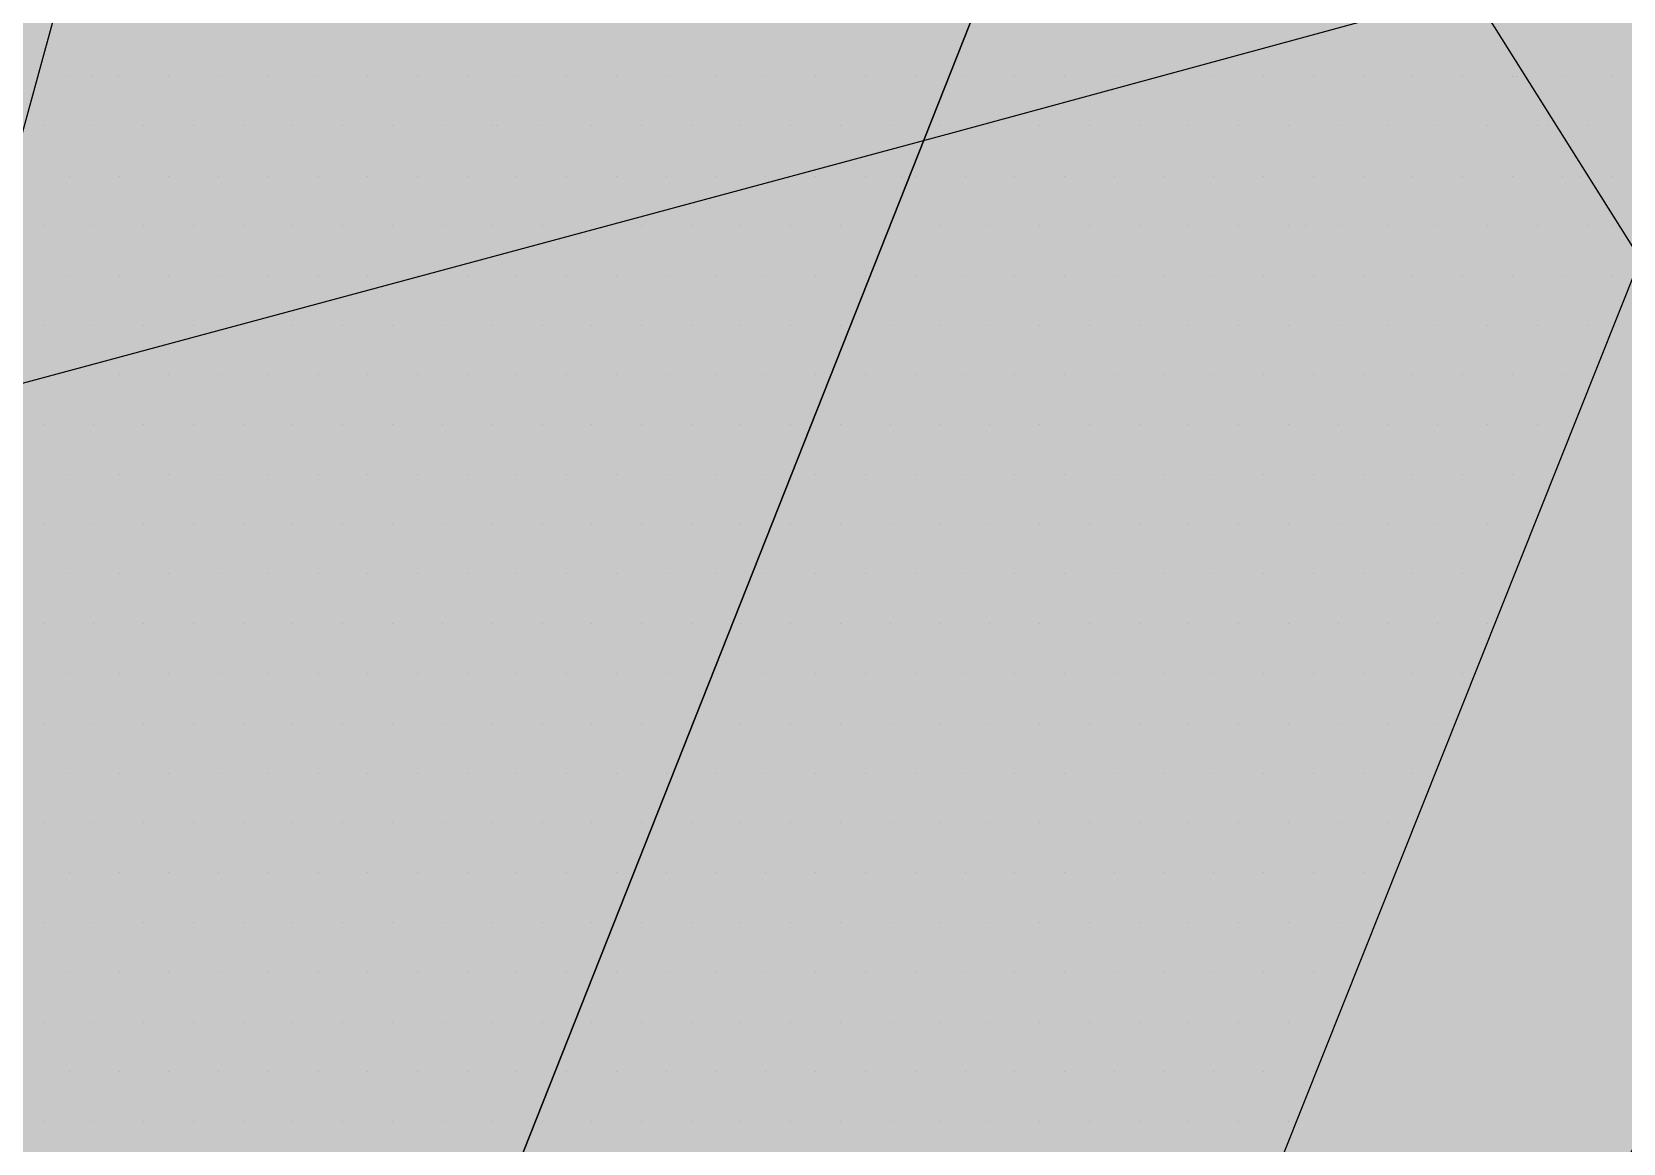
# Paper-space layout 'TOP_A1_00200_01-01-2017_MODELE' of a CAD drawing. Header units: millimetres. Extents: x -52 to 293, y -3 to 294.
# Drawn here: x -19.576 to -16.643, y 53.511 to 55.559 of the extents above; entities that cross this region are included whole.
import ezdxf

# ---------------------------------------------------------------- set-up
doc = ezdxf.new("R2010")
doc.units = ezdxf.units.MM
doc.header["$LTSCALE"] = 2
doc.linetypes.add('CACHEX2', pattern=[0.75, 0.5, -0.25])
for name, color, linetype in [('CALQUE_7', 4, 'Continuous'), ('CARTOUCHE', 7, 'Continuous'), ('rosace', 7, 'Continuous')]:
    doc.layers.add(name, color=color, linetype=linetype)

# ---------------------------------------------------------------- blocks, each defined once
blk = doc.blocks.new('A$C715108E3')
at = {"layer": 'CALQUE_7', "color": 131}
for p, q in [((-10.754, -14.5238), (-10.754, -14.5238)), ((-10.7122, -14.5238), (-10.7122, -14.5238)), ((-10.6623, -14.5238), (-10.6623, -14.5238)), ((-10.5705, -14.5238), (-10.5705, -14.5238)), ((-10.479, -14.5238), (-10.479, -14.5238)), ((-10.387, -14.5238), (-10.387, -14.5238)), ((-10.2954, -14.5238), (-10.2954, -14.5238)), ((-10.2037, -14.5238), (-10.2037, -14.5238)), ((-10.1117, -14.5238), (-10.1117, -14.5238)), ((-10.0199, -14.5238), (-10.0199, -14.5238)), ((-9.9284, -14.5238), (-9.9284, -14.5238)), ((-9.8368, -14.5238), (-9.8368, -14.5238)), ((-9.7447, -14.5238), (-9.7447, -14.5238)), ((-9.6537, -14.5238), (-9.6537, -14.5238)), ((-9.5616, -14.5238), (-9.5616, -14.5238)), ((-9.4696, -14.5238), (-9.4696, -14.5238)), ((-9.3778, -14.5238), (-9.3778, -14.5238)), ((-9.2863, -14.5238), (-9.2863, -14.5238)), ((-9.1945, -14.5238), (-9.1945, -14.5238)), ((-9.1027, -14.5238), (-9.1027, -14.5238)), ((-9.0112, -14.5238), (-9.0112, -14.5238)), ((-8.9194, -14.5238), (-8.9194, -14.5238)), ((-8.8275, -14.5238), (-8.8275, -14.5238)), ((-8.7361, -14.5238), (-8.7361, -14.5238)), ((-8.6442, -14.5238), (-8.6442, -14.5238)), ((-8.552, -14.5238), (-8.552, -14.5238)), ((-8.461, -14.5238), (-8.461, -14.5238)), ((-8.3691, -14.5238), (-8.3691, -14.5238)), ((-8.2771, -14.5238), (-8.2771, -14.5238)), ((-8.1851, -14.5238), (-8.1851, -14.5238)), ((-8.0938, -14.5238), (-8.0938, -14.5238)), ((-8.0863, -14.5238), (-8.0863, -14.5238)), ((-8.0018, -14.5238), (-8.0018, -14.5238)), ((-7.91, -14.5238), (-7.91, -14.5238)), ((-10.7995, -14.6152), (-10.7995, -14.6152)), ((-10.7084, -14.6152), (-10.7084, -14.6152)), ((-10.6166, -14.6152), (-10.6166, -14.6152)), ((-10.5248, -14.6152), (-10.5248, -14.6152)), ((-10.4327, -14.6152), (-10.4327, -14.6152)), ((-10.3415, -14.6152), (-10.3415, -14.6152)), ((-10.2496, -14.6152), (-10.2496, -14.6152)), ((-10.1578, -14.6152), (-10.1578, -14.6152)), ((-10.0662, -14.6152), (-10.0662, -14.6152)), ((-9.9741, -14.6152), (-9.9741, -14.6152)), ((-9.9663, -14.6152), (-9.9663, -14.6152)), ((-9.8825, -14.6152), (-9.8825, -14.6152)), ((-9.7912, -14.6152), (-9.7912, -14.6152)), ((-9.6992, -14.6152), (-9.6992, -14.6152)), ((-9.6072, -14.6152), (-9.6072, -14.6152)), ((-9.5159, -14.6152), (-9.5159, -14.6152)), ((-9.4239, -14.6152), (-9.4239, -14.6152)), ((-9.3321, -14.6152), (-9.3321, -14.6152)), ((-9.2402, -14.6152), (-9.2402, -14.6152)), ((-9.1488, -14.6152), (-9.1488, -14.6152)), ((-9.0569, -14.6152), (-9.0569, -14.6152)), ((-8.9649, -14.6152), (-8.9649, -14.6152)), ((-8.8736, -14.6152), (-8.8736, -14.6152)), ((-8.7818, -14.6152), (-8.7818, -14.6152)), ((-8.69, -14.6152), (-8.69, -14.6152)), ((-8.5985, -14.6152), (-8.5985, -14.6152)), ((-8.5067, -14.6152), (-8.5067, -14.6152)), ((-8.4149, -14.6152), (-8.4149, -14.6152)), ((-8.3228, -14.6152), (-8.3228, -14.6152)), ((-8.2316, -14.6152), (-8.2316, -14.6152)), ((-8.1395, -14.6152), (-8.1395, -14.6152)), ((-8.0475, -14.6152), (-8.0475, -14.6152)), ((-8.0275, -14.6152), (-8.0275, -14.6152)), ((-7.9563, -14.6152), (-7.9563, -14.6152)), ((-10.754, -14.7076), (-10.754, -14.7076)), ((-10.6619, -14.7076), (-10.6619, -14.7076)), ((-10.5703, -14.7076), (-10.5703, -14.7076)), ((-10.479, -14.7076), (-10.479, -14.7076)), ((-10.3868, -14.7076), (-10.3868, -14.7076)), ((-10.295, -14.7076), (-10.295, -14.7076)), ((-10.2037, -14.7076), (-10.2037, -14.7076)), ((-10.1117, -14.7076), (-10.1117, -14.7076)), ((-10.0199, -14.7076), (-10.0199, -14.7076)), ((-9.9286, -14.7076), (-9.9286, -14.7076)), ((-9.8369, -14.7076), (-9.8369, -14.7076)), ((-9.7449, -14.7076), (-9.7449, -14.7076)), ((-9.6537, -14.7076), (-9.6537, -14.7076)), ((-9.5616, -14.7076), (-9.5616, -14.7076)), ((-9.4696, -14.7076), (-9.4696, -14.7076)), ((-9.3778, -14.7076), (-9.3778, -14.7076)), ((-9.2863, -14.7076), (-9.2863, -14.7076)), ((-9.2205, -14.7076), (-9.2205, -14.7076)), ((-9.1945, -14.7076), (-9.1945, -14.7076)), ((-9.1027, -14.7076), (-9.1027, -14.7076)), ((-9.0112, -14.7076), (-9.0112, -14.7076)), ((-8.9194, -14.7076), (-8.9194, -14.7076)), ((-8.8275, -14.7076), (-8.8275, -14.7076)), ((-8.7361, -14.7076), (-8.7361, -14.7076)), ((-8.6442, -14.7076), (-8.6442, -14.7076)), ((-8.552, -14.7076), (-8.552, -14.7076)), ((-8.461, -14.7076), (-8.461, -14.7076)), ((-8.3691, -14.7076), (-8.3691, -14.7076)), ((-8.2771, -14.7076), (-8.2771, -14.7076)), ((-8.1851, -14.7076), (-8.1851, -14.7076)), ((-8.0938, -14.7076), (-8.0938, -14.7076)), ((-8.002, -14.7076), (-8.002, -14.7076)), ((-7.9692, -14.7076), (-7.9692, -14.7076)), ((-7.91, -14.7076), (-7.91, -14.7076)), ((-10.7995, -14.7991), (-10.7995, -14.7991)), ((-10.7084, -14.7991), (-10.7084, -14.7991)), ((-10.6166, -14.7991), (-10.6166, -14.7991)), ((-10.5248, -14.7991), (-10.5248, -14.7991)), ((-10.4327, -14.7991), (-10.4327, -14.7991)), ((-10.3415, -14.7991), (-10.3415, -14.7991)), ((-10.2496, -14.7991), (-10.2496, -14.7991)), ((-10.1578, -14.7991), (-10.1578, -14.7991)), ((-10.0662, -14.7991), (-10.0662, -14.7991)), ((-9.9741, -14.7991), (-9.9741, -14.7991)), ((-9.8823, -14.7991), (-9.8823, -14.7991)), ((-9.7912, -14.7991), (-9.7912, -14.7991)), ((-9.699, -14.7991), (-9.699, -14.7991)), ((-9.6072, -14.7991), (-9.6072, -14.7991)), ((-9.5159, -14.7991), (-9.5159, -14.7991)), ((-9.4239, -14.7991), (-9.4239, -14.7991)), ((-9.3321, -14.7991), (-9.3321, -14.7991)), ((-9.2402, -14.7991), (-9.2402, -14.7991)), ((-9.1488, -14.7991), (-9.1488, -14.7991)), ((-9.0569, -14.7991), (-9.0569, -14.7991)), ((-8.9651, -14.7991), (-8.9651, -14.7991)), ((-8.8736, -14.7991), (-8.8736, -14.7991)), ((-8.7818, -14.7991), (-8.7818, -14.7991)), ((-8.69, -14.7991), (-8.69, -14.7991)), ((-8.5985, -14.7991), (-8.5985, -14.7991)), ((-8.5067, -14.7991), (-8.5067, -14.7991)), ((-8.4752, -14.7991), (-8.4752, -14.7991)), ((-8.4149, -14.7991), (-8.4149, -14.7991)), ((-8.3228, -14.7991), (-8.3228, -14.7991)), ((-8.2316, -14.7991), (-8.2316, -14.7991)), ((-8.1395, -14.7991), (-8.1395, -14.7991)), ((-8.0475, -14.7991), (-8.0475, -14.7991)), ((-7.9563, -14.7991), (-7.9563, -14.7991)), ((-7.9111, -14.7991), (-7.9111, -14.7991)), ((-10.754, -14.8905), (-10.754, -14.8905)), ((-10.6619, -14.8905), (-10.6619, -14.8905)), ((-10.5703, -14.8905), (-10.5703, -14.8905)), ((-10.479, -14.8905), (-10.479, -14.8905)), ((-10.3868, -14.8905), (-10.3868, -14.8905)), ((-10.295, -14.8905), (-10.295, -14.8905)), ((-10.2037, -14.8905), (-10.2037, -14.8905)), ((-10.1117, -14.8905), (-10.1117, -14.8905)), ((-10.0199, -14.8905), (-10.0199, -14.8905)), ((-9.9286, -14.8905), (-9.9286, -14.8905)), ((-9.8369, -14.8905), (-9.8369, -14.8905)), ((-9.7449, -14.8905), (-9.7449, -14.8905)), ((-9.6537, -14.8905), (-9.6537, -14.8905)), ((-9.5616, -14.8905), (-9.5616, -14.8905)), ((-9.4696, -14.8905), (-9.4696, -14.8905)), ((-9.3778, -14.8905), (-9.3778, -14.8905)), ((-9.2863, -14.8905), (-9.2863, -14.8905)), ((-9.1945, -14.8905), (-9.1945, -14.8905)), ((-9.1027, -14.8905), (-9.1027, -14.8905)), ((-9.0112, -14.8905), (-9.0112, -14.8905)), ((-8.9194, -14.8905), (-8.9194, -14.8905)), ((-8.8273, -14.8905), (-8.8273, -14.8905)), ((-8.7361, -14.8905), (-8.7361, -14.8905)), ((-8.6442, -14.8905), (-8.6442, -14.8905)), ((-8.552, -14.8905), (-8.552, -14.8905)), ((-8.461, -14.8905), (-8.461, -14.8905)), ((-8.3691, -14.8905), (-8.3691, -14.8905)), ((-8.2771, -14.8905), (-8.2771, -14.8905)), ((-8.1851, -14.8905), (-8.1851, -14.8905)), ((-8.094, -14.8905), (-8.094, -14.8905)), ((-8.002, -14.8905), (-8.002, -14.8905)), ((-7.91, -14.8905), (-7.91, -14.8905)), ((-10.7995, -14.9827), (-10.7995, -14.9827)), ((-10.7084, -14.9827), (-10.7084, -14.9827)), ((-10.6166, -14.9827), (-10.6166, -14.9827)), ((-10.5248, -14.9827), (-10.5248, -14.9827)), ((-10.4327, -14.9827), (-10.4327, -14.9827)), ((-10.3415, -14.9827), (-10.3415, -14.9827)), ((-10.2496, -14.9827), (-10.2496, -14.9827)), ((-10.1578, -14.9827), (-10.1578, -14.9827)), ((-10.0662, -14.9827), (-10.0662, -14.9827)), ((-9.9741, -14.9827), (-9.9741, -14.9827)), ((-9.8823, -14.9827), (-9.8823, -14.9827)), ((-9.7912, -14.9827), (-9.7912, -14.9827)), ((-9.699, -14.9827), (-9.699, -14.9827)), ((-9.6072, -14.9827), (-9.6072, -14.9827)), ((-9.5159, -14.9827), (-9.5159, -14.9827)), ((-9.4239, -14.9827), (-9.4239, -14.9827)), ((-9.3321, -14.9827), (-9.3321, -14.9827)), ((-9.2402, -14.9827), (-9.2402, -14.9827)), ((-9.1488, -14.9827), (-9.1488, -14.9827)), ((-9.0569, -14.9827), (-9.0569, -14.9827)), ((-8.9651, -14.9827), (-8.9651, -14.9827)), ((-8.8736, -14.9827), (-8.8736, -14.9827)), ((-8.7818, -14.9827), (-8.7818, -14.9827)), ((-8.69, -14.9827), (-8.69, -14.9827)), ((-8.5985, -14.9827), (-8.5985, -14.9827)), ((-8.5067, -14.9827), (-8.5067, -14.9827)), ((-8.4149, -14.9827), (-8.4149, -14.9827)), ((-8.3228, -14.9827), (-8.3228, -14.9827)), ((-8.2316, -14.9827), (-8.2316, -14.9827)), ((-8.1394, -14.9827), (-8.1394, -14.9827)), ((-8.0475, -14.9827), (-8.0475, -14.9827)), ((-7.9563, -14.9827), (-7.9563, -14.9827)), ((-10.754, -15.0742), (-10.754, -15.0742)), ((-10.6619, -15.0742), (-10.6619, -15.0742)), ((-10.5703, -15.0742), (-10.5703, -15.0742)), ((-10.479, -15.0742), (-10.479, -15.0742)), ((-10.3868, -15.0742), (-10.3868, -15.0742)), ((-10.295, -15.0742), (-10.295, -15.0742)), ((-10.2037, -15.0742), (-10.2037, -15.0742)), ((-10.1117, -15.0742), (-10.1117, -15.0742)), ((-10.0199, -15.0742), (-10.0199, -15.0742)), ((-9.9286, -15.0742), (-9.9286, -15.0742)), ((-9.8369, -15.0742), (-9.8369, -15.0742)), ((-9.7449, -15.0742), (-9.7449, -15.0742)), ((-9.6537, -15.0742), (-9.6537, -15.0742)), ((-9.5616, -15.0742), (-9.5616, -15.0742)), ((-9.4696, -15.0742), (-9.4696, -15.0742)), ((-9.3778, -15.0742), (-9.3778, -15.0742)), ((-9.2863, -15.0742), (-9.2863, -15.0742)), ((-9.1945, -15.0742), (-9.1945, -15.0742)), ((-9.1027, -15.0742), (-9.1027, -15.0742)), ((-9.0112, -15.0742), (-9.0112, -15.0742)), ((-8.9194, -15.0742), (-8.9194, -15.0742)), ((-8.8273, -15.0742), (-8.8273, -15.0742)), ((-8.7361, -15.0742), (-8.7361, -15.0742)), ((-8.6442, -15.0742), (-8.6442, -15.0742)), ((-8.552, -15.0742), (-8.552, -15.0742)), ((-8.461, -15.0742), (-8.461, -15.0742)), ((-8.3691, -15.0742), (-8.3691, -15.0742)), ((-8.2771, -15.0742), (-8.2771, -15.0742)), ((-8.1851, -15.0742), (-8.1851, -15.0742)), ((-8.094, -15.0742), (-8.094, -15.0742)), ((-8.002, -15.0742), (-8.002, -15.0742)), ((-10.7995, -15.1655), (-10.7995, -15.1655)), ((-10.7084, -15.1655), (-10.7084, -15.1655)), ((-10.6166, -15.1655), (-10.6166, -15.1655)), ((-10.5248, -15.1655), (-10.5248, -15.1655)), ((-10.4327, -15.1655), (-10.4327, -15.1655)), ((-10.3415, -15.1655), (-10.3415, -15.1655)), ((-10.2496, -15.1655), (-10.2496, -15.1655)), ((-10.1578, -15.1655), (-10.1578, -15.1655)), ((-10.0662, -15.1655), (-10.0662, -15.1655)), ((-9.9741, -15.1655), (-9.9741, -15.1655)), ((-9.8823, -15.1655), (-9.8823, -15.1655)), ((-9.7912, -15.1655), (-9.7912, -15.1655)), ((-9.699, -15.1655), (-9.699, -15.1655)), ((-9.6072, -15.1655), (-9.6072, -15.1655)), ((-9.5159, -15.1655), (-9.5159, -15.1655)), ((-9.4239, -15.1655), (-9.4239, -15.1655)), ((-9.3321, -15.1655), (-9.3321, -15.1655)), ((-9.2402, -15.1655), (-9.2402, -15.1655)), ((-9.1488, -15.1655), (-9.1488, -15.1655)), ((-9.0569, -15.1655), (-9.0569, -15.1655)), ((-8.9651, -15.1655), (-8.9651, -15.1655)), ((-8.8736, -15.1655), (-8.8736, -15.1655)), ((-8.7818, -15.1655), (-8.7818, -15.1655)), ((-8.69, -15.1655), (-8.69, -15.1655)), ((-8.5985, -15.1655), (-8.5985, -15.1655)), ((-8.5067, -15.1655), (-8.5067, -15.1655)), ((-8.4149, -15.1655), (-8.4149, -15.1655)), ((-8.3228, -15.1655), (-8.3228, -15.1655)), ((-8.2316, -15.1655), (-8.2316, -15.1655)), ((-8.1394, -15.1655), (-8.1394, -15.1655)), ((-8.0475, -15.1655), (-8.0475, -15.1655)), ((-10.754, -15.2579), (-10.754, -15.2579)), ((-10.6619, -15.2579), (-10.6619, -15.2579)), ((-10.5703, -15.2579), (-10.5703, -15.2579)), ((-10.479, -15.2579), (-10.479, -15.2579)), ((-10.3868, -15.2579), (-10.3868, -15.2579)), ((-10.295, -15.2579), (-10.295, -15.2579)), ((-10.2037, -15.2579), (-10.2037, -15.2579)), ((-10.1117, -15.2579), (-10.1117, -15.2579)), ((-10.0199, -15.2579), (-10.0199, -15.2579)), ((-9.9286, -15.2579), (-9.9286, -15.2579)), ((-9.8369, -15.2579), (-9.8369, -15.2579)), ((-9.7449, -15.2579), (-9.7449, -15.2579)), ((-9.6537, -15.2579), (-9.6537, -15.2579)), ((-9.5616, -15.2579), (-9.5616, -15.2579)), ((-9.4696, -15.2579), (-9.4696, -15.2579)), ((-9.3778, -15.2579), (-9.3778, -15.2579)), ((-9.2863, -15.2579), (-9.2863, -15.2579)), ((-9.1945, -15.2579), (-9.1945, -15.2579)), ((-9.1027, -15.2579), (-9.1027, -15.2579)), ((-9.0112, -15.2579), (-9.0112, -15.2579)), ((-8.9194, -15.2579), (-8.9194, -15.2579)), ((-8.8273, -15.2579), (-8.8273, -15.2579)), ((-8.7361, -15.2579), (-8.7361, -15.2579)), ((-8.6442, -15.2579), (-8.6442, -15.2579)), ((-8.552, -15.2579), (-8.552, -15.2579)), ((-8.461, -15.2579), (-8.461, -15.2579)), ((-8.3691, -15.2579), (-8.3691, -15.2579)), ((-8.2771, -15.2579), (-8.2771, -15.2579)), ((-8.1851, -15.2579), (-8.1851, -15.2579)), ((-8.094, -15.2579), (-8.094, -15.2579)), ((-10.7995, -15.3493), (-10.7995, -15.3493)), ((-10.7084, -15.3493), (-10.7084, -15.3493)), ((-10.6166, -15.3493), (-10.6166, -15.3493)), ((-10.5248, -15.3493), (-10.5248, -15.3493)), ((-10.4327, -15.3493), (-10.4327, -15.3493)), ((-10.3415, -15.3493), (-10.3415, -15.3493)), ((-10.2496, -15.3493), (-10.2496, -15.3493)), ((-10.1578, -15.3493), (-10.1578, -15.3493)), ((-10.0662, -15.3493), (-10.0662, -15.3493)), ((-9.9741, -15.3493), (-9.9741, -15.3493)), ((-9.8823, -15.3493), (-9.8823, -15.3493)), ((-9.7912, -15.3493), (-9.7912, -15.3493)), ((-9.699, -15.3493), (-9.699, -15.3493)), ((-9.6072, -15.3493), (-9.6072, -15.3493)), ((-9.5159, -15.3493), (-9.5159, -15.3493)), ((-9.4239, -15.3493), (-9.4239, -15.3493)), ((-9.3321, -15.3493), (-9.3321, -15.3493)), ((-9.2402, -15.3493), (-9.2402, -15.3493)), ((-9.1488, -15.3493), (-9.1488, -15.3493)), ((-9.0569, -15.3493), (-9.0569, -15.3493)), ((-8.9651, -15.3493), (-8.9651, -15.3493)), ((-8.8736, -15.3493), (-8.8736, -15.3493)), ((-8.7818, -15.3493), (-8.7818, -15.3493)), ((-8.69, -15.3493), (-8.69, -15.3493)), ((-8.5985, -15.3493), (-8.5985, -15.3493)), ((-8.5067, -15.3493), (-8.5067, -15.3493)), ((-8.4149, -15.3493), (-8.4149, -15.3493)), ((-8.3228, -15.3493), (-8.3228, -15.3493)), ((-8.2316, -15.3493), (-8.2316, -15.3493)), ((-8.1394, -15.3493), (-8.1394, -15.3493)), ((-10.754, -15.4406), (-10.754, -15.4406)), ((-10.6619, -15.4406), (-10.6619, -15.4406)), ((-10.5703, -15.4406), (-10.5703, -15.4406)), ((-10.479, -15.4406), (-10.479, -15.4406)), ((-10.3868, -15.4406), (-10.3868, -15.4406)), ((-10.295, -15.4406), (-10.295, -15.4406)), ((-10.2037, -15.4406), (-10.2037, -15.4406)), ((-10.1117, -15.4406), (-10.1117, -15.4406)), ((-10.0199, -15.4406), (-10.0199, -15.4406)), ((-9.9286, -15.4406), (-9.9286, -15.4406)), ((-9.8369, -15.4406), (-9.8369, -15.4406)), ((-9.7449, -15.4406), (-9.7449, -15.4406)), ((-9.6537, -15.4406), (-9.6537, -15.4406)), ((-9.5616, -15.4406), (-9.5616, -15.4406)), ((-9.4696, -15.4406), (-9.4696, -15.4406)), ((-9.3778, -15.4406), (-9.3778, -15.4406)), ((-9.2863, -15.4406), (-9.2863, -15.4406)), ((-9.1945, -15.4406), (-9.1945, -15.4406)), ((-9.1027, -15.4406), (-9.1027, -15.4406)), ((-9.0112, -15.4406), (-9.0112, -15.4406)), ((-8.9194, -15.4406), (-8.9194, -15.4406)), ((-8.8273, -15.4406), (-8.8273, -15.4406)), ((-8.7361, -15.4406), (-8.7361, -15.4406)), ((-8.6442, -15.4406), (-8.6442, -15.4406)), ((-8.552, -15.4406), (-8.552, -15.4406)), ((-8.461, -15.4406), (-8.461, -15.4406)), ((-8.3691, -15.4406), (-8.3691, -15.4406)), ((-8.2771, -15.4406), (-8.2771, -15.4406)), ((-8.1851, -15.4406), (-8.1851, -15.4406)), ((-8.094, -15.4406), (-8.094, -15.4406)), ((-10.7995, -15.5332), (-10.7995, -15.5332)), ((-10.7084, -15.5332), (-10.7084, -15.5332)), ((-10.6166, -15.5332), (-10.6166, -15.5332)), ((-10.5248, -15.5332), (-10.5248, -15.5332)), ((-10.4327, -15.5332), (-10.4327, -15.5332)), ((-10.3415, -15.5332), (-10.3415, -15.5332)), ((-10.2496, -15.5332), (-10.2496, -15.5332)), ((-10.1578, -15.5332), (-10.1578, -15.5332)), ((-10.0662, -15.5332), (-10.0662, -15.5332)), ((-9.9741, -15.5332), (-9.9741, -15.5332)), ((-9.8823, -15.5332), (-9.8823, -15.5332)), ((-9.7912, -15.5332), (-9.7912, -15.5332)), ((-9.699, -15.5332), (-9.699, -15.5332)), ((-9.6072, -15.5332), (-9.6072, -15.5332)), ((-9.5159, -15.5332), (-9.5159, -15.5332)), ((-9.4239, -15.5332), (-9.4239, -15.5332)), ((-9.3321, -15.5332), (-9.3321, -15.5332)), ((-9.2402, -15.5332), (-9.2402, -15.5332)), ((-9.1488, -15.5332), (-9.1488, -15.5332)), ((-9.0569, -15.5332), (-9.0569, -15.5332)), ((-8.9651, -15.5332), (-8.9651, -15.5332)), ((-8.8736, -15.5332), (-8.8736, -15.5332)), ((-8.7818, -15.5332), (-8.7818, -15.5332)), ((-8.69, -15.5332), (-8.69, -15.5332)), ((-8.5985, -15.5332), (-8.5985, -15.5332)), ((-8.5067, -15.5332), (-8.5067, -15.5332)), ((-8.4149, -15.5332), (-8.4149, -15.5332)), ((-8.3228, -15.5332), (-8.3228, -15.5332)), ((-8.2316, -15.5332), (-8.2316, -15.5332)), ((-8.1394, -15.5332), (-8.1394, -15.5332)), ((-10.754, -15.6246), (-10.754, -15.6246)), ((-10.6619, -15.6246), (-10.6619, -15.6246)), ((-10.5703, -15.6246), (-10.5703, -15.6246)), ((-10.479, -15.6246), (-10.479, -15.6246)), ((-10.3868, -15.6246), (-10.3868, -15.6246)), ((-10.295, -15.6246), (-10.295, -15.6246)), ((-10.2037, -15.6246), (-10.2037, -15.6246)), ((-10.1117, -15.6246), (-10.1117, -15.6246)), ((-10.0199, -15.6246), (-10.0199, -15.6246)), ((-9.9286, -15.6246), (-9.9286, -15.6246)), ((-9.8369, -15.6246), (-9.8369, -15.6246)), ((-9.7449, -15.6246), (-9.7449, -15.6246)), ((-9.6537, -15.6246), (-9.6537, -15.6246)), ((-9.5616, -15.6246), (-9.5616, -15.6246)), ((-9.4696, -15.6246), (-9.4696, -15.6246)), ((-9.3778, -15.6246), (-9.3778, -15.6246)), ((-9.2863, -15.6246), (-9.2863, -15.6246)), ((-9.1945, -15.6246), (-9.1945, -15.6246)), ((-9.1027, -15.6246), (-9.1027, -15.6246)), ((-9.0112, -15.6246), (-9.0112, -15.6246)), ((-8.9194, -15.6246), (-8.9194, -15.6246)), ((-8.8273, -15.6246), (-8.8273, -15.6246)), ((-8.7361, -15.6246), (-8.7361, -15.6246)), ((-8.6442, -15.6246), (-8.6442, -15.6246)), ((-8.552, -15.6246), (-8.552, -15.6246)), ((-8.461, -15.6246), (-8.461, -15.6246)), ((-8.3691, -15.6246), (-8.3691, -15.6246)), ((-8.2771, -15.6246), (-8.2771, -15.6246)), ((-8.1851, -15.6246), (-8.1851, -15.6246)), ((-10.7995, -15.7159), (-10.7995, -15.7159)), ((-10.7084, -15.7159), (-10.7084, -15.7159)), ((-10.6166, -15.7159), (-10.6166, -15.7159)), ((-10.5248, -15.7159), (-10.5248, -15.7159)), ((-10.4327, -15.7159), (-10.4327, -15.7159)), ((-10.3415, -15.7159), (-10.3415, -15.7159)), ((-10.2496, -15.7159), (-10.2496, -15.7159)), ((-10.1578, -15.7159), (-10.1578, -15.7159)), ((-10.0662, -15.7159), (-10.0662, -15.7159)), ((-9.9741, -15.7159), (-9.9741, -15.7159)), ((-9.8823, -15.7159), (-9.8823, -15.7159)), ((-9.7912, -15.7159), (-9.7912, -15.7159)), ((-9.699, -15.7159), (-9.699, -15.7159)), ((-9.6072, -15.7159), (-9.6072, -15.7159)), ((-9.5159, -15.7159), (-9.5159, -15.7159)), ((-9.4239, -15.7159), (-9.4239, -15.7159)), ((-9.3321, -15.7159), (-9.3321, -15.7159)), ((-9.2402, -15.7159), (-9.2402, -15.7159)), ((-9.1488, -15.7159), (-9.1488, -15.7159)), ((-9.0569, -15.7159), (-9.0569, -15.7159)), ((-8.9651, -15.7159), (-8.9651, -15.7159)), ((-8.8736, -15.7159), (-8.8736, -15.7159)), ((-8.7818, -15.7159), (-8.7818, -15.7159)), ((-8.69, -15.7159), (-8.69, -15.7159)), ((-8.5985, -15.7159), (-8.5985, -15.7159)), ((-8.5067, -15.7159), (-8.5067, -15.7159)), ((-8.4149, -15.7159), (-8.4149, -15.7159)), ((-8.3228, -15.7159), (-8.3228, -15.7159)), ((-8.2316, -15.7159), (-8.2316, -15.7159)), ((-10.754, -15.8081), (-10.754, -15.8081)), ((-10.6619, -15.8081), (-10.6619, -15.8081)), ((-10.5703, -15.8081), (-10.5703, -15.8081)), ((-10.479, -15.8081), (-10.479, -15.8081)), ((-10.3868, -15.8081), (-10.3868, -15.8081)), ((-10.295, -15.8081), (-10.295, -15.8081)), ((-10.2037, -15.8081), (-10.2037, -15.8081)), ((-10.1117, -15.8081), (-10.1117, -15.8081)), ((-10.0199, -15.8081), (-10.0199, -15.8081)), ((-9.9286, -15.8081), (-9.9286, -15.8081)), ((-9.8369, -15.8081), (-9.8369, -15.8081)), ((-9.7449, -15.8081), (-9.7449, -15.8081)), ((-9.6537, -15.8081), (-9.6537, -15.8081)), ((-9.5616, -15.8081), (-9.5616, -15.8081)), ((-9.4696, -15.8081), (-9.4696, -15.8081)), ((-9.3778, -15.8081), (-9.3778, -15.8081)), ((-9.2863, -15.8081), (-9.2863, -15.8081)), ((-9.1945, -15.8081), (-9.1945, -15.8081)), ((-9.1027, -15.8081), (-9.1027, -15.8081)), ((-9.0112, -15.8081), (-9.0112, -15.8081)), ((-8.9194, -15.8081), (-8.9194, -15.8081)), ((-8.8273, -15.8081), (-8.8273, -15.8081)), ((-8.7361, -15.8081), (-8.7361, -15.8081)), ((-8.6442, -15.8081), (-8.6442, -15.8081)), ((-8.552, -15.8081), (-8.552, -15.8081)), ((-8.461, -15.8081), (-8.461, -15.8081)), ((-8.3691, -15.8081), (-8.3691, -15.8081)), ((-8.2771, -15.8081), (-8.2771, -15.8081)), ((-10.7995, -15.8996), (-10.7995, -15.8996)), ((-10.7084, -15.8996), (-10.7084, -15.8996)), ((-10.6166, -15.8996), (-10.6166, -15.8996)), ((-10.5248, -15.8996), (-10.5248, -15.8996)), ((-10.4327, -15.8996), (-10.4327, -15.8996)), ((-10.3415, -15.8996), (-10.3415, -15.8996)), ((-10.2496, -15.8996), (-10.2496, -15.8996)), ((-10.1578, -15.8996), (-10.1578, -15.8996)), ((-10.0662, -15.8996), (-10.0662, -15.8996)), ((-9.9741, -15.8996), (-9.9741, -15.8996)), ((-9.8823, -15.8996), (-9.8823, -15.8996)), ((-9.7912, -15.8996), (-9.7912, -15.8996)), ((-9.699, -15.8996), (-9.699, -15.8996)), ((-9.6072, -15.8996), (-9.6072, -15.8996)), ((-9.5159, -15.8996), (-9.5159, -15.8996)), ((-9.4239, -15.8996), (-9.4239, -15.8996)), ((-9.3321, -15.8996), (-9.3321, -15.8996)), ((-9.2402, -15.8996), (-9.2402, -15.8996)), ((-9.1488, -15.8996), (-9.1488, -15.8996)), ((-9.0569, -15.8996), (-9.0569, -15.8996)), ((-8.9651, -15.8996), (-8.9651, -15.8996)), ((-8.8736, -15.8996), (-8.8736, -15.8996)), ((-8.7818, -15.8996), (-8.7818, -15.8996)), ((-8.69, -15.8996), (-8.69, -15.8996)), ((-8.5985, -15.8996), (-8.5985, -15.8996)), ((-8.5067, -15.8996), (-8.5067, -15.8996)), ((-8.4149, -15.8996), (-8.4149, -15.8996)), ((-8.3228, -15.8996), (-8.3228, -15.8996)), ((-10.754, -15.991), (-10.754, -15.991)), ((-10.6619, -15.991), (-10.6619, -15.991)), ((-10.5703, -15.991), (-10.5703, -15.991)), ((-10.479, -15.991), (-10.479, -15.991)), ((-10.3868, -15.991), (-10.3868, -15.991)), ((-10.295, -15.991), (-10.295, -15.991)), ((-10.2037, -15.991), (-10.2037, -15.991)), ((-10.1117, -15.991), (-10.1117, -15.991)), ((-10.0199, -15.991), (-10.0199, -15.991)), ((-9.9286, -15.991), (-9.9286, -15.991)), ((-9.8369, -15.991), (-9.8369, -15.991)), ((-9.7449, -15.991), (-9.7449, -15.991)), ((-9.6537, -15.991), (-9.6537, -15.991)), ((-9.5616, -15.991), (-9.5616, -15.991)), ((-9.4696, -15.991), (-9.4696, -15.991)), ((-9.3778, -15.991), (-9.3778, -15.991)), ((-9.2863, -15.991), (-9.2863, -15.991)), ((-9.1945, -15.991), (-9.1945, -15.991)), ((-9.1027, -15.991), (-9.1027, -15.991)), ((-9.0112, -15.991), (-9.0112, -15.991)), ((-8.9194, -15.991), (-8.9194, -15.991)), ((-8.8273, -15.991), (-8.8273, -15.991)), ((-8.7361, -15.991), (-8.7361, -15.991)), ((-8.6442, -15.991), (-8.6442, -15.991)), ((-8.552, -15.991), (-8.552, -15.991)), ((-8.461, -15.991), (-8.461, -15.991)), ((-8.3691, -15.991), (-8.3691, -15.991)), ((-10.7995, -16.0834), (-10.7995, -16.0834)), ((-10.7084, -16.0834), (-10.7084, -16.0834)), ((-10.6166, -16.0834), (-10.6166, -16.0834)), ((-10.5248, -16.0834), (-10.5248, -16.0834)), ((-10.4327, -16.0834), (-10.4327, -16.0834)), ((-10.3415, -16.0834), (-10.3415, -16.0834)), ((-10.2496, -16.0834), (-10.2496, -16.0834)), ((-10.1578, -16.0834), (-10.1578, -16.0834)), ((-10.0662, -16.0834), (-10.0662, -16.0834)), ((-9.9741, -16.0834), (-9.9741, -16.0834)), ((-9.8823, -16.0834), (-9.8823, -16.0834)), ((-9.7912, -16.0834), (-9.7912, -16.0834)), ((-9.699, -16.0834), (-9.699, -16.0834)), ((-9.6072, -16.0834), (-9.6072, -16.0834)), ((-9.5159, -16.0834), (-9.5159, -16.0834)), ((-9.4239, -16.0834), (-9.4239, -16.0834)), ((-9.3321, -16.0834), (-9.3321, -16.0834)), ((-9.2402, -16.0834), (-9.2402, -16.0834)), ((-9.1488, -16.0834), (-9.1488, -16.0834)), ((-9.0569, -16.0834), (-9.0569, -16.0834)), ((-8.9651, -16.0834), (-8.9651, -16.0834)), ((-8.8736, -16.0834), (-8.8736, -16.0834)), ((-8.7818, -16.0834), (-8.7818, -16.0834)), ((-8.69, -16.0834), (-8.69, -16.0834)), ((-8.5985, -16.0834), (-8.5985, -16.0834)), ((-8.5067, -16.0834), (-8.5067, -16.0834)), ((-8.4149, -16.0834), (-8.4149, -16.0834)), ((-10.754, -16.1747), (-10.754, -16.1747)), ((-10.6619, -16.1747), (-10.6619, -16.1747)), ((-10.5703, -16.1747), (-10.5703, -16.1747)), ((-10.479, -16.1747), (-10.479, -16.1747)), ((-10.3868, -16.1747), (-10.3868, -16.1747)), ((-10.295, -16.1747), (-10.295, -16.1747)), ((-10.2037, -16.1747), (-10.2037, -16.1747)), ((-10.1117, -16.1747), (-10.1117, -16.1747)), ((-10.0199, -16.1747), (-10.0199, -16.1747)), ((-9.9286, -16.1747), (-9.9286, -16.1747)), ((-9.8369, -16.1747), (-9.8369, -16.1747)), ((-9.7449, -16.1747), (-9.7449, -16.1747)), ((-9.6537, -16.1747), (-9.6537, -16.1747)), ((-9.5616, -16.1747), (-9.5616, -16.1747)), ((-9.4696, -16.1747), (-9.4696, -16.1747)), ((-9.3778, -16.1747), (-9.3778, -16.1747)), ((-9.2863, -16.1747), (-9.2863, -16.1747)), ((-9.1945, -16.1747), (-9.1945, -16.1747)), ((-9.1027, -16.1747), (-9.1027, -16.1747)), ((-9.0112, -16.1747), (-9.0112, -16.1747)), ((-8.9194, -16.1747), (-8.9194, -16.1747)), ((-8.8273, -16.1747), (-8.8273, -16.1747)), ((-8.7361, -16.1747), (-8.7361, -16.1747)), ((-8.6442, -16.1747), (-8.6442, -16.1747)), ((-8.552, -16.1747), (-8.552, -16.1747)), ((-8.461, -16.1747), (-8.461, -16.1747)), ((-10.7995, -16.2673), (-10.7995, -16.2673)), ((-10.7084, -16.2673), (-10.7084, -16.2673)), ((-10.6166, -16.2673), (-10.6166, -16.2673)), ((-10.5248, -16.2673), (-10.5248, -16.2673)), ((-10.4327, -16.2673), (-10.4327, -16.2673)), ((-10.3415, -16.2673), (-10.3415, -16.2673)), ((-10.2496, -16.2673), (-10.2496, -16.2673)), ((-10.1578, -16.2673), (-10.1578, -16.2673)), ((-10.0662, -16.2673), (-10.0662, -16.2673)), ((-9.9741, -16.2673), (-9.9741, -16.2673)), ((-9.8823, -16.2673), (-9.8823, -16.2673)), ((-9.7912, -16.2673), (-9.7912, -16.2673)), ((-9.699, -16.2673), (-9.699, -16.2673)), ((-9.6072, -16.2673), (-9.6072, -16.2673)), ((-9.5159, -16.2673), (-9.5159, -16.2673)), ((-9.4239, -16.2673), (-9.4239, -16.2673)), ((-9.3321, -16.2673), (-9.3321, -16.2673)), ((-9.2402, -16.2673), (-9.2402, -16.2673)), ((-9.1488, -16.2673), (-9.1488, -16.2673)), ((-9.0569, -16.2673), (-9.0569, -16.2673)), ((-8.9651, -16.2673), (-8.9651, -16.2673)), ((-8.8736, -16.2673), (-8.8736, -16.2673)), ((-8.7818, -16.2673), (-8.7818, -16.2673)), ((-8.69, -16.2673), (-8.69, -16.2673)), ((-8.5985, -16.2673), (-8.5985, -16.2673)), ((-8.5067, -16.2673), (-8.5067, -16.2673)), ((-10.754, -16.3587), (-10.754, -16.3587)), ((-10.6619, -16.3587), (-10.6619, -16.3587)), ((-10.5703, -16.3587), (-10.5703, -16.3587)), ((-10.479, -16.3587), (-10.479, -16.3587)), ((-10.3868, -16.3587), (-10.3868, -16.3587)), ((-10.295, -16.3587), (-10.295, -16.3587)), ((-10.2037, -16.3587), (-10.2037, -16.3587)), ((-10.1117, -16.3587), (-10.1117, -16.3587)), ((-10.0199, -16.3587), (-10.0199, -16.3587)), ((-9.9286, -16.3587), (-9.9286, -16.3587)), ((-9.8369, -16.3587), (-9.8369, -16.3587)), ((-9.7449, -16.3587), (-9.7449, -16.3587)), ((-9.6537, -16.3587), (-9.6537, -16.3587)), ((-9.5616, -16.3587), (-9.5616, -16.3587)), ((-9.4696, -16.3587), (-9.4696, -16.3587)), ((-9.3778, -16.3587), (-9.3778, -16.3587)), ((-9.2863, -16.3587), (-9.2863, -16.3587)), ((-9.1945, -16.3587), (-9.1945, -16.3587)), ((-9.1027, -16.3587), (-9.1027, -16.3587)), ((-9.0112, -16.3587), (-9.0112, -16.3587)), ((-8.9194, -16.3587), (-8.9194, -16.3587)), ((-8.8273, -16.3587), (-8.8273, -16.3587)), ((-8.7361, -16.3587), (-8.7361, -16.3587)), ((-8.6442, -16.3587), (-8.6442, -16.3587)), ((-8.552, -16.3587), (-8.552, -16.3587)), ((-8.461, -16.3587), (-8.461, -16.3587)), ((-10.7995, -16.45), (-10.7995, -16.45)), ((-10.7084, -16.45), (-10.7084, -16.45)), ((-10.6166, -16.45), (-10.6166, -16.45)), ((-10.5248, -16.45), (-10.5248, -16.45)), ((-10.4327, -16.45), (-10.4327, -16.45)), ((-10.3415, -16.45), (-10.3415, -16.45)), ((-10.2496, -16.45), (-10.2496, -16.45)), ((-10.1578, -16.45), (-10.1578, -16.45)), ((-10.0662, -16.45), (-10.0662, -16.45)), ((-9.9741, -16.45), (-9.9741, -16.45)), ((-9.8823, -16.45), (-9.8823, -16.45)), ((-9.7912, -16.45), (-9.7912, -16.45)), ((-9.699, -16.45), (-9.699, -16.45)), ((-9.6072, -16.45), (-9.6072, -16.45)), ((-9.5159, -16.45), (-9.5159, -16.45)), ((-9.4239, -16.45), (-9.4239, -16.45)), ((-9.3321, -16.45), (-9.3321, -16.45)), ((-9.2402, -16.45), (-9.2402, -16.45)), ((-9.1488, -16.45), (-9.1488, -16.45)), ((-9.0569, -16.45), (-9.0569, -16.45)), ((-8.9651, -16.45), (-8.9651, -16.45)), ((-8.8736, -16.45), (-8.8736, -16.45)), ((-8.7818, -16.45), (-8.7818, -16.45)), ((-8.69, -16.45), (-8.69, -16.45)), ((-8.5985, -16.45), (-8.5985, -16.45)), ((-8.5067, -16.45), (-8.5067, -16.45))]:
    blk.add_line(p, q, dxfattribs=at)
blk.add_lwpolyline([(-7.6382, -19.3811), (-6.116, -17.2939), (-6.9465, -15.6702), (-8.594, -17.8822), (-9.3485, -18.5991), (-7.8631, -14.874), (-6.7146, -14.4511), (-5.0186, -17.1537), (-4.9784, -19.1278)], dxfattribs=at)
blk = doc.blocks.new('A$C581E6685')
at = {"layer": 'rosace'}
for color, points in [(142, [(-45.3965, 37.4846), (-39.5666, 28.8703), (-39.344, 28.5414), (-39.8519, 24.2064), (-36.9477, 25.4853), (-26.3566, 30.2032), (-36.1863, 24.0789), (-38.2746, 22.2236), (-38.1337, 21.2132), (-33.6363, 11.1845), (-39.5393, 21.4709), (-40.6525, 23.2405), (-42.0615, 23.3525), (-53.1072, 18.3767), (-43.3972, 24.4856), (-40.4756, 26.2259), (-40.684, 26.8894)]), (140, [(-45.3965, 37.4846), (-41.9745, 25.9278), (-41.7809, 23.8865), (-42.0615, 23.3525), (-44.9268, 21.9767), (-53.1072, 18.3767), (-40.8028, 21.6905), (-39.5666, 22.0268), (-38.2746, 22.2236), (-38.1337, 21.2132), (-33.6363, 11.1845), (-36.0802, 21.4612), (-37.3405, 24.3346), (-37.4251, 24.9804), (-36.9477, 25.4853), (-26.3566, 30.2032), (-37.8747, 26.8339), (-39.7286, 26.4119), (-40.3751, 26.6371), (-40.684, 26.8894)]), (40, [(-39.8519, 24.2064), (-46.2303, 8.0935), (-42.1559, 23.0023)]), (32, [(-39.8519, 24.2064), (-38.5844, 21.5046), (-46.2303, 8.0935)])]:
    blk.add_hatch(color=color, dxfattribs=at).paths.add_polyline_path(points)
at = {"layer": 'rosace', "color": 142}
blk.add_lwpolyline([(-45.3965, 37.4846), (-39.3434, 28.5414), (-39.8519, 24.2064), (-36.9477, 25.4853), (-26.3566, 30.2032), (-36.1857, 24.0789), (-38.2739, 22.2236), (-38.1337, 21.2132), (-33.6358, 11.1845), (-39.5393, 21.4709), (-40.6518, 23.2405), (-42.0615, 23.3525), (-53.1072, 18.3767), (-43.3964, 24.4856), (-40.4756, 26.2259), (-40.6836, 26.8894)], close=True, dxfattribs=at)
at = {"layer": 'rosace', "color": 140}
blk.add_lwpolyline([(-45.3965, 37.4846), (-41.9745, 25.9278), (-41.7804, 23.8865), (-42.0615, 23.3525), (-44.9268, 21.9767), (-53.1072, 18.3767), (-40.8028, 21.6905), (-39.5666, 22.0268), (-38.2739, 22.2236), (-38.1337, 21.2132), (-33.6358, 11.1845), (-36.0802, 21.4612), (-37.3405, 24.3346), (-37.4251, 24.9804), (-36.9477, 25.4853), (-26.3566, 30.2032), (-37.8741, 26.8339), (-39.7286, 26.4119), (-40.3748, 26.6371), (-40.6836, 26.8894)], close=True, dxfattribs=at)
at = {"layer": 'rosace', "color": 40}
blk.add_lwpolyline([(-39.8519, 24.2064), (-46.2303, 8.0935), (-42.1559, 23.0023)], close=True, dxfattribs=at)
at = {"layer": 'rosace', "color": 32}
blk.add_lwpolyline([(-39.8519, 24.2064), (-38.584, 21.5046), (-46.2303, 8.0935)], close=True, dxfattribs=at)
at = {"layer": 'rosace', "color": 32, "linetype": 'CACHEX2', "ltscale": 1.5}
blk.add_ellipse((-38.0538, 23.8138), major_axis=(-19.0311, -3.534), ratio=0.590567, dxfattribs=at)
at = {"layer": 'rosace', "color": 32}
blk.add_ellipse((-37.6144, 23.8499), major_axis=(-13.5768, -4.2839), ratio=0.791971, dxfattribs=at)
at = {"layer": 'CARTOUCHE'}
blk.add_blockref('A$C715108E3', (-31.6739, 36.3189), dxfattribs=at)

psp = doc.layouts.new('TOP_A1_00200_01-01-2017_MODELE')

# ---------------------------------------------------------------- block references
at = {"layer": 'CARTOUCHE'}
psp.add_blockref('A$C581E6685', (22.9208, 33.6824), dxfattribs=at)

doc.saveas('drawing.dxf')
